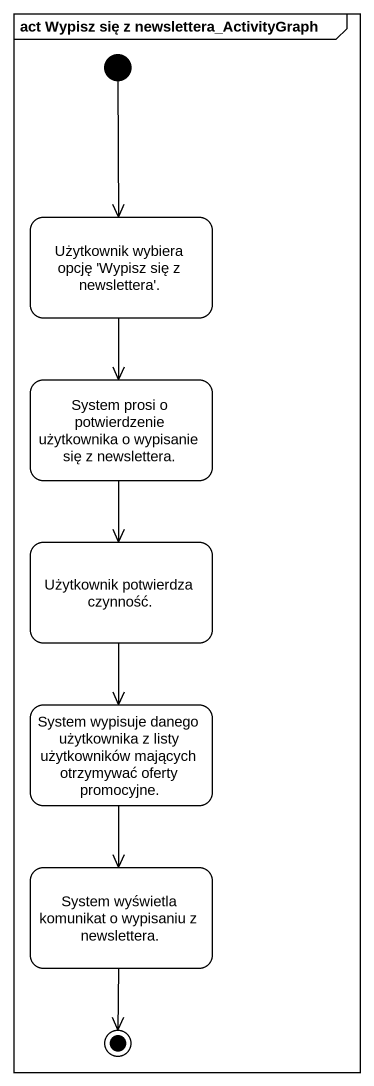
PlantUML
@startuml
mainframe act Wypisz się z newslettera_ActivityGraph
hide empty description
state "Użytkownik wybiera opcję 'Wypisz się z newslettera'." as Użytkownik_wybiera_opcję
state "System prosi o potwierdzenie użytkownika o wypisanie się z newslettera." as System_prosi_o
state "Użytkownik potwierdza czynność." as Użytkownik_potwierdza
state "System wypisuje danego użytkownika z listy użytkowników mających otrzymywać oferty promocyjne." as System_wypisuje_danego
state "System wyświetla komunikat o wypisaniu z newslettera." as System_wyświetla_komunikat
[*] --> Użytkownik_wybiera_opcję
Użytkownik_wybiera_opcję --> System_prosi_o
System_prosi_o --> Użytkownik_potwierdza
Użytkownik_potwierdza --> System_wypisuje_danego
System_wypisuje_danego --> System_wyświetla_komunikat
System_wyświetla_komunikat --> [*]
@enduml
